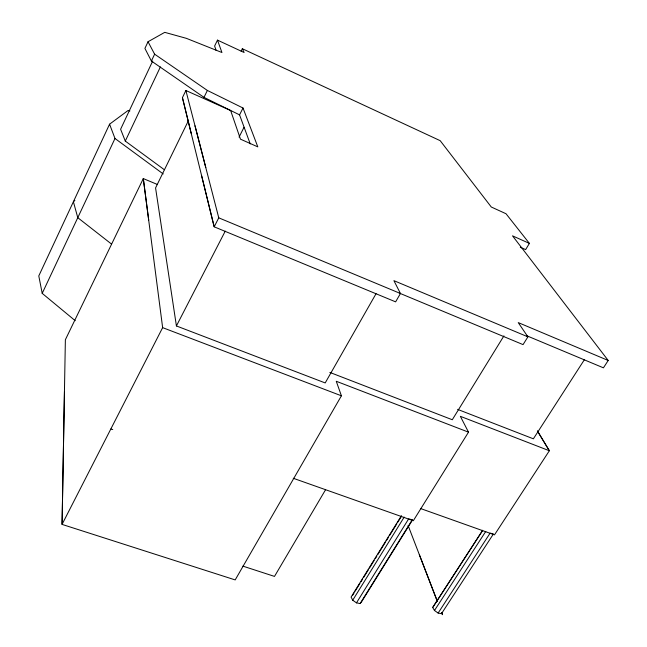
<?xml version="1.0" encoding="UTF-8"?>
<svg xmlns="http://www.w3.org/2000/svg" width="647" height="647" viewBox="0 0 647 647"><rect width="100%" height="100%" fill="white"/><g stroke="black" fill="none" stroke-linecap="round" stroke-linejoin="round"><path stroke-width="0.97" d="M64.449 391.734L62.063 524.402L235.185 579.914L341.414 395.802L336.262 381.269L468.509 432.156L413.312 520.73L293.253 478.27M129.901 110.928L128.001 110.54L109.569 124.192L38.788 275.929L42.209 293.366L75.222 320.694M216.179 50.515L214.618 46.026L217.481 40.122L221.945 52.52L186.401 38.351L164.742 32.35L148.034 41.74L144.912 48.42L151.398 61.02L203.983 97.365L239.568 114.867L250.243 143.925M42.209 293.366L114.996 138.49L109.569 124.192M151.398 61.02L154.617 54.178L148.034 41.74M152.7 61.02L120.609 129.238L125.292 141.086L164.346 169.724M125.292 141.086L160.391 66.916M399.336 293.083L523.059 344.616L527.903 336.844L393.902 280.652L400.444 293.503L395.624 301.858L214.181 226.814L182.43 97.665L185.891 90.515L230.631 110.508L240.474 139.162L257.805 146.869L243.013 108.017L207.372 90.443L154.617 54.178M188.609 120.293L155.571 187.929L176.413 325.951L325.198 382.935L376.061 293.673M203.983 97.365L207.372 90.443M241.113 51.21L242.334 48.727L440.186 140.674L491.283 207.008L506.011 213.736L529.4 243.393L525.639 249.605L520.309 247.235M239.568 114.867L243.013 108.017M239.067 137.099L244.024 127.281M148.705 220.142L143.302 178.58L162.64 327.641L62.063 524.402L65.371 339.74L143.302 178.58L157.1 184.355M185.891 90.515L218.767 217.837L214.181 226.814L201.654 175.887M176.413 325.951L225.261 231.108M325.578 489.714L274.498 576.404L242.876 566.125M503.924 335.882L452.285 419.741L329.841 372.413M401.318 515.869L351.086 597.1L352.72 600.198L356.473 602.867L360.136 603.53L361.552 601.807L412.527 519.953M352.534 595.402L354.119 592.846M355.171 591.14L359.918 583.465M360.969 581.758L362.555 579.202M363.606 577.496L368.353 569.821M369.413 568.115L374.16 560.439M375.211 558.733L376.797 556.177M377.848 554.471L385.232 542.534M386.291 540.827L388.394 537.414M389.454 535.708L396.837 523.771M397.889 522.064L401.585 516.096M352.72 600.198L404.197 517.099M356.473 602.867L408.629 518.91L411.387 519.533M360.136 603.53L412.309 519.743M584.524 359.489L533.379 438.812L457.599 409.365M493.467 533.904L441.489 613.671L438.132 613.057L434.477 610.493L432.689 607.501L482.702 530.249M482.605 530.516L432.689 607.501M434.477 610.493L485.768 531.413M438.132 613.057L490.111 533.144L492.626 533.71M529.4 243.393L512.521 235.848L608.212 360.476L603.425 367.828L526.496 335.647M74.874 200.441L73.394 201.735L77.777 217.683L111.535 244.073M110.815 429.034L112.756 429.543M420.687 508.582L494.494 534.859L549.352 450.749L537.398 430.942M162.64 327.641L341.414 395.802M218.767 217.837L400.444 293.503M608.212 360.476L518.231 322.586L527.903 336.844M217.481 40.122L244.121 52.504L242.334 48.727M114.996 138.49L163.214 173.946M537.503 431.12L549.352 450.749L460.349 416.32L468.509 432.156M408.087 525.461L437.396 601.5L419.345 554.681M195.014 125.825L205.795 167.605M182.43 97.665L191.245 133.5M442.459 614.65L441.739 612.774L442.459 614.65"/></g></svg>
